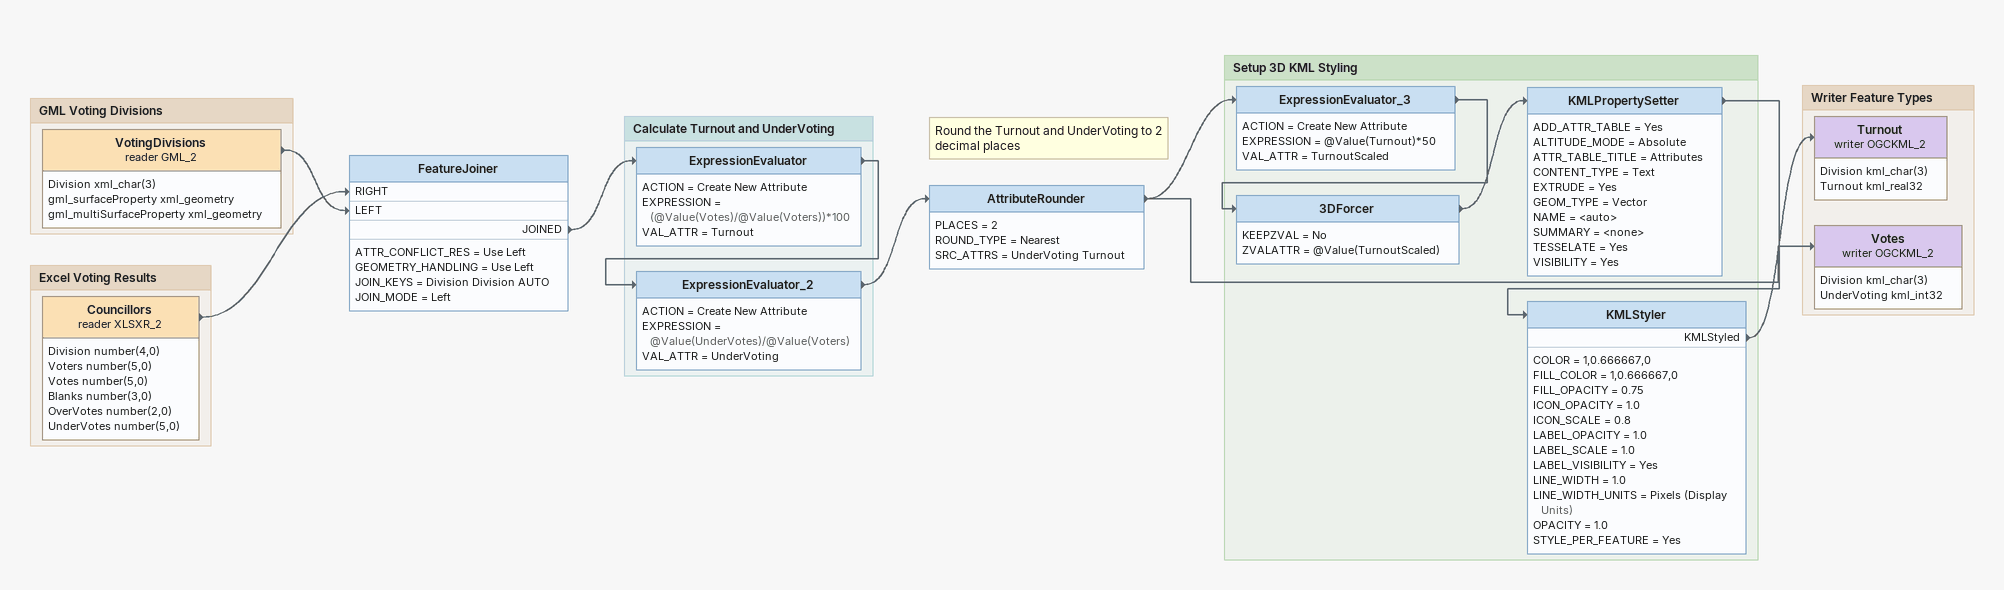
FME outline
FeatureJoiner
    ATTR_CONFLICT_RES = Use Left
    GEOMETRY_HANDLING = Use Left
    JOIN_KEYS = Division Division AUTO
    JOIN_MODE = Left
    JOINED -> ExpressionEvaluator
Note: Round the Turnout and UnderVoting to 2 decimal places
AttributeRounder
    PLACES = 2
    ROUND_TYPE = Nearest
    SRC_ATTRS = UnderVoting Turnout
    -> ExpressionEvaluator_3
    -> Votes (writer OGCKML_2)

Bookmark: GML Voting Divisions
VotingDivisions (reader GML_2)
    attributes: Division xml_char(3), gml_surfaceProperty xml_geometry, gml_multiSurfaceProperty xml_geometry
    -> FeatureJoiner [LEFT]

Bookmark: Excel Voting Results
Councillors (reader XLSXR_2)
    attributes: Division number(4,0), Voters number(5,0), Votes number(5,0), Blanks number(3,0), OverVotes number(2,0), UnderVotes number(5,0)
    -> FeatureJoiner [RIGHT]

Bookmark: Calculate Turnout and UnderVoting
ExpressionEvaluator
    ACTION = Create New Attribute
    EXPRESSION = (@Value(Votes)/@Value(Voters))*100
    VAL_ATTR = Turnout
    -> ExpressionEvaluator_2
ExpressionEvaluator_2
    ACTION = Create New Attribute
    EXPRESSION = @Value(UnderVotes)/@Value(Voters)
    VAL_ATTR = UnderVoting
    -> AttributeRounder

Bookmark: Setup 3D KML Styling
ExpressionEvaluator_3
    ACTION = Create New Attribute
    EXPRESSION = @Value(Turnout)*50
    VAL_ATTR = TurnoutScaled
    -> 3DForcer
3DForcer
    KEEPZVAL = No
    ZVALATTR = @Value(TurnoutScaled)
    -> KMLPropertySetter
KMLPropertySetter
    ADD_ATTR_TABLE = Yes
    ALTITUDE_MODE = Absolute
    ATTR_TABLE_TITLE = Attributes
    CONTENT_TYPE = Text
    EXTRUDE = Yes
    GEOM_TYPE = Vector
    NAME = <auto>
    SUMMARY = <none>
    TESSELATE = Yes
    VISIBILITY = Yes
    -> KMLStyler
KMLStyler
    COLOR = 1,0.666667,0
    FILL_COLOR = 1,0.666667,0
    FILL_OPACITY = 0.75
    ICON_OPACITY = 1.0
    ICON_SCALE = 0.8
    LABEL_OPACITY = 1.0
    LABEL_SCALE = 1.0
    LABEL_VISIBILITY = Yes
    LINE_WIDTH = 1.0
    LINE_WIDTH_UNITS = Pixels (Display Units)
    OPACITY = 1.0
    STYLE_PER_FEATURE = Yes
    KMLStyled -> Turnout (writer OGCKML_2)

Bookmark: Writer Feature Types
Turnout (writer OGCKML_2)
    attributes: Division kml_char(3), Turnout kml_real32
Votes (writer OGCKML_2)
    attributes: Division kml_char(3), UnderVoting kml_int32
